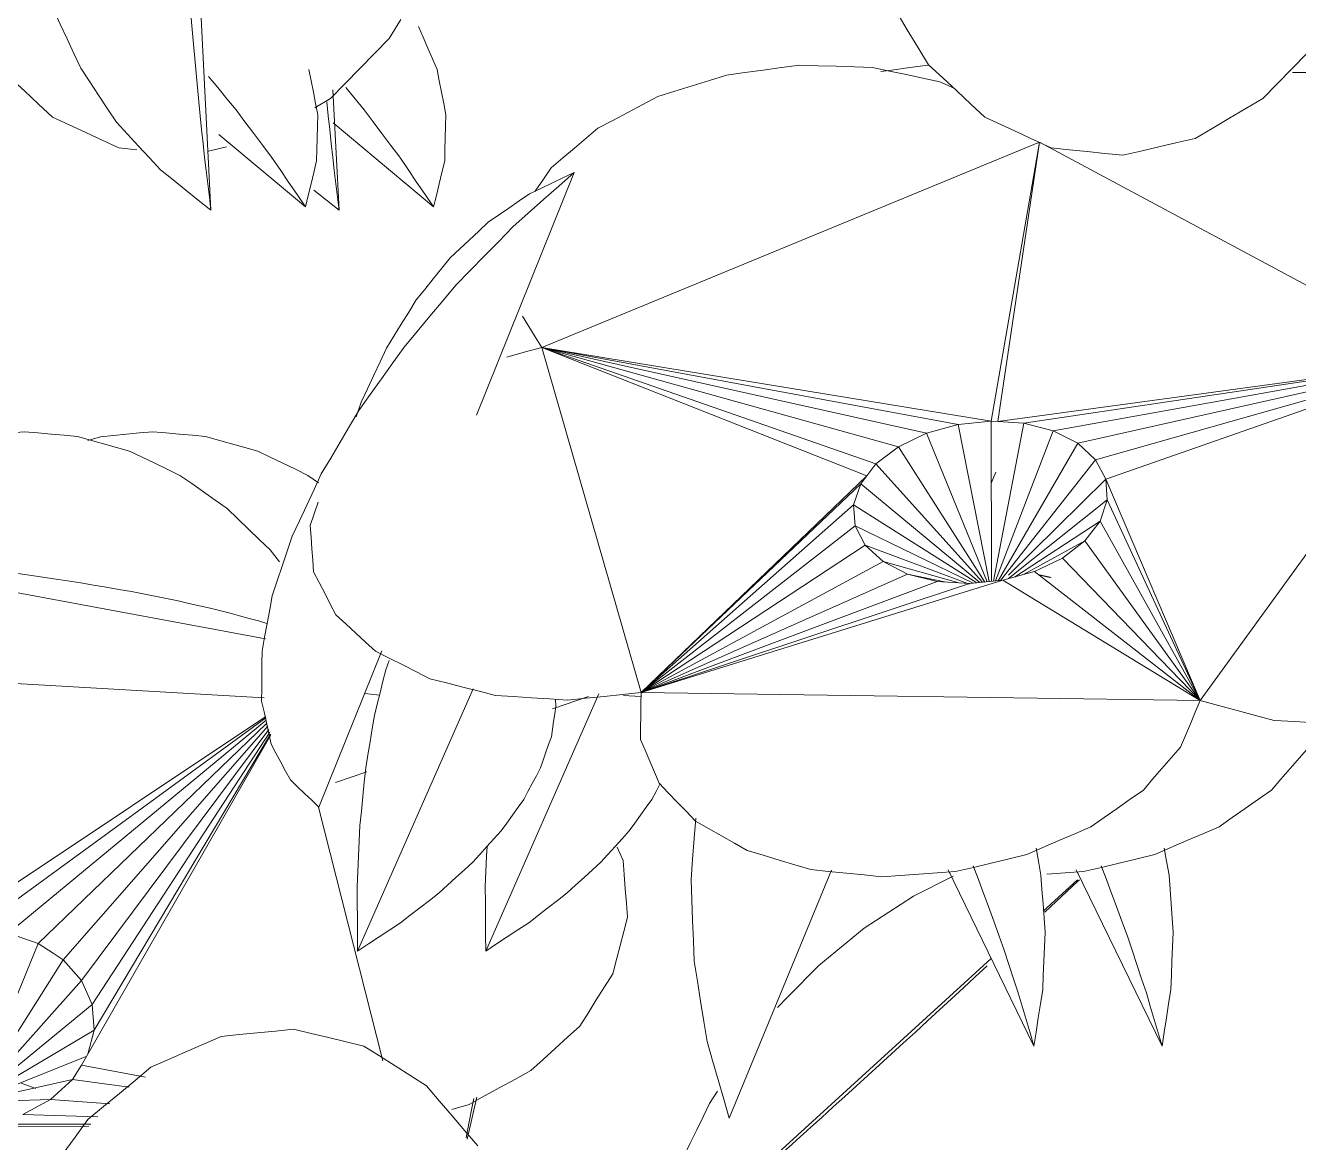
# Model space of a CAD drawing. Header units: metres. Extents: x 10.2 to 20.8, y -0.2 to 6.6.
# Drawn here: x 14.824 to 14.9077, y 0.6944 to 0.7679 of the extents above; entities that cross this region are included whole.
import ezdxf

# ---------------------------------------------------------------- set-up
doc = ezdxf.new("R2010")
doc.units = ezdxf.units.M
doc.layers.add('Importações nas famílias', color=250, linetype='Continuous', lineweight=5)
doc.layers.add('Vegetação', color=7, linetype='Continuous', lineweight=5)

# ---------------------------------------------------------------- blocks, each defined once
blk = doc.blocks.new('Planta_pergolado_12200 - plantas pergolado_skp_Component_12-V2718-Corte 3')
at = {"layer": 'Importações nas famílias'}
for p, q in [((14.811543, 0.770491), (14.810793, 0.770052)), ((14.808373, 0.768637), (14.807635, 0.768085)), ((14.820515, 0.767966), (14.81074, 0.761476)), ((14.818867, 0.767676), (14.819776, 0.768225)), ((14.810789, 0.762576), (14.811644, 0.763135)), ((14.805691, 0.758123), (14.795016, 0.751035)), ((14.795016, 0.751035), (14.795223, 0.751235))]:
    blk.add_line(p, q, dxfattribs=at)
at = {"layer": 'Importações nas famílias', "flags": 128}
for points in [[(14.81831, 0.773028), (14.817524, 0.772784), (14.816649, 0.772513), (14.815773, 0.772241), (14.814898, 0.771969)], [(14.814898, 0.771969), (14.814059, 0.7716), (14.81322, 0.77123), (14.812381, 0.770861), (14.811543, 0.770491)], [(14.822503, 0.769873), (14.823388, 0.770393), (14.824272, 0.770912), (14.825153, 0.77143)], [(14.81075, 0.770028), (14.809958, 0.769564), (14.809165, 0.7691), (14.808373, 0.768637)], [(14.815219, 0.765412), (14.816131, 0.765978), (14.817043, 0.766544), (14.817955, 0.76711), (14.818867, 0.767676)], [(14.811644, 0.763135), (14.812537, 0.763704), (14.813431, 0.764274), (14.814325, 0.764843), (14.815219, 0.765412)], [(14.799785, 0.760267), (14.799259, 0.759489), (14.798733, 0.758711), (14.798207, 0.757933)], [(14.798207, 0.757933), (14.797764, 0.757095), (14.797321, 0.756258), (14.796878, 0.755421), (14.796435, 0.754584)], [(14.802174, 0.75675), (14.802891, 0.757251), (14.803609, 0.757751), (14.804326, 0.758252)], [(14.799683, 0.754938), (14.800306, 0.755391), (14.800928, 0.755844), (14.801551, 0.756297), (14.802174, 0.75675)], [(14.796435, 0.754584), (14.796081, 0.753697), (14.795726, 0.75281), (14.795371, 0.751922), (14.795016, 0.751035)], [(14.797629, 0.753357), (14.798143, 0.753753), (14.798656, 0.754148), (14.799169, 0.754543), (14.799683, 0.754938)], [(14.796062, 0.752046), (14.796454, 0.752374), (14.796846, 0.752702), (14.797238, 0.75303), (14.797629, 0.753357)], [(14.795278, 0.751288), (14.795539, 0.751541), (14.7958, 0.751794), (14.796062, 0.752046)]]:
    blk.add_lwpolyline(points, dxfattribs=at)
blk = doc.blocks.new('Planta_pergolado_12200 - plantas pergolado_skp_Component_16-V2722-Corte 3')
blk.add_blockref('Planta_pergolado_12200 - plantas pergolado_skp_Component_12-V2718-Corte 3', (0, 0))
blk = doc.blocks.new('Planta_pergolado_12200 - plantas pergolado_skp_Component_12-V2745-Corte 3')
at = {"layer": 'Importações nas famílias'}
blk.add_line((14.858517, 0.811985), (14.856086, 0.814013), dxfattribs=at)
at = {"layer": 'Importações nas famílias', "flags": 128}
for points in [[(14.856086, 0.814013), (14.855904, 0.813257), (14.855722, 0.812502), (14.855539, 0.811746), (14.855357, 0.81099)], [(14.857984, 0.813831), (14.85751, 0.813876), (14.857035, 0.813922), (14.856561, 0.813967), (14.856086, 0.814013)], [(14.859012, 0.813557), (14.858498, 0.813694), (14.857984, 0.813831)], [(14.855357, 0.81099), (14.855338, 0.810232), (14.855319, 0.809475)]]:
    blk.add_lwpolyline(points, dxfattribs=at)
blk = doc.blocks.new('Planta_pergolado_12200 - plantas pergolado_skp_Component_12-V2746-Corte 3')
at = {"layer": 'Importações nas famílias'}
for p, q in [((14.83441, 0.791048), (14.834301, 0.793211)), ((14.833847, 0.791807), (14.833841, 0.792703)), ((14.836195, 0.755732), (14.835317, 0.773112))]:
    blk.add_line(p, q, dxfattribs=at)
at = {"layer": 'Importações nas famílias', "flags": 128}
for points in [[(14.824168, 0.779423), (14.82414, 0.778352), (14.824113, 0.777282)], [(14.824113, 0.777282), (14.824248, 0.776221), (14.824383, 0.775161), (14.824519, 0.7741), (14.824654, 0.773039)], [(14.824654, 0.773039), (14.824949, 0.772013), (14.825245, 0.770987), (14.82554, 0.769961), (14.825836, 0.768935)], [(14.834725, 0.77055), (14.834658, 0.771538), (14.83459, 0.772527), (14.834529, 0.773435)], [(14.835038, 0.766653), (14.83496, 0.767627), (14.834882, 0.768601), (14.834803, 0.769575), (14.834725, 0.77055)], [(14.825836, 0.768935), (14.826284, 0.767968), (14.826732, 0.767), (14.827181, 0.766033), (14.827629, 0.765065)], [(14.83539, 0.762856), (14.835302, 0.763806), (14.835214, 0.764755), (14.835126, 0.765704), (14.835038, 0.766653)], [(14.827629, 0.765065), (14.82822, 0.764179), (14.828811, 0.763293), (14.829401, 0.762407), (14.829992, 0.761521)], [(14.835777, 0.759203), (14.83568, 0.760116), (14.835583, 0.76103), (14.835486, 0.761943), (14.83539, 0.762856)], [(14.829992, 0.761521), (14.830712, 0.760737), (14.831431, 0.759954), (14.832151, 0.75917), (14.83287, 0.758386)], [(14.836195, 0.755732), (14.83609, 0.7566), (14.835986, 0.757468), (14.835881, 0.758335), (14.835777, 0.759203)], [(14.83287, 0.758386), (14.833701, 0.757722), (14.834533, 0.757059), (14.835364, 0.756396), (14.836195, 0.755732)]]:
    blk.add_lwpolyline(points, dxfattribs=at)
blk = doc.blocks.new('Planta_pergolado_12200 - plantas pergolado_skp_Component_16-V2748-Corte 3')
for name in ['Planta_pergolado_12200 - plantas pergolado_skp_Component_12-V2745-Corte 3', 'Planta_pergolado_12200 - plantas pergolado_skp_Component_12-V2746-Corte 3']:
    blk.add_blockref(name, (0, 0))
blk = doc.blocks.new('Planta_pergolado_12200 - plantas pergolado_skp_Component_12-V2773-Corte 3')
at = {"layer": 'Importações nas famílias'}
for p, q in [((14.893167, 0.711701), (14.890915, 0.709647)), ((14.891035, 0.709578), (14.891784, 0.710276)), ((14.887507, 0.70654), (14.865057, 0.686073)), ((14.869499, 0.697818), (14.868984, 0.696999))]:
    blk.add_line(p, q, dxfattribs=at)
at = {"layer": 'Importações nas famílias', "flags": 128}
for points in [[(14.884999, 0.71195), (14.884134, 0.711511), (14.883268, 0.711072), (14.882403, 0.710634)], [(14.891784, 0.710276), (14.892486, 0.710935), (14.893187, 0.711593), (14.893302, 0.711701)], [(14.882403, 0.710634), (14.881591, 0.710105), (14.880779, 0.709577), (14.879967, 0.709048), (14.879155, 0.70852)], [(14.879155, 0.70852), (14.878406, 0.707907), (14.877656, 0.707295), (14.876907, 0.706683), (14.876157, 0.70607)], [(14.876157, 0.70607), (14.875479, 0.705381), (14.874801, 0.704692), (14.874122, 0.704002), (14.873444, 0.703313)], [(14.885674, 0.704602), (14.886453, 0.705322), (14.887231, 0.706043)], [(14.882515, 0.701694), (14.883305, 0.702421), (14.884094, 0.703148), (14.884884, 0.703875), (14.885674, 0.704602)], [(14.879384, 0.698831), (14.880167, 0.699547), (14.880949, 0.700262), (14.881732, 0.700978), (14.882515, 0.701694)], [(14.876355, 0.696079), (14.877112, 0.696767), (14.877869, 0.697455), (14.878627, 0.698143), (14.879384, 0.698831)], [(14.868984, 0.696999), (14.86856, 0.696127), (14.868136, 0.695255), (14.867712, 0.694384), (14.867288, 0.693512)], [(14.8735, 0.693502), (14.874214, 0.694146), (14.874927, 0.69479), (14.875641, 0.695434), (14.876355, 0.696079)], [(14.867288, 0.693512), (14.866959, 0.692598), (14.866631, 0.691684), (14.866302, 0.690771), (14.865974, 0.689857)], [(14.870884, 0.691162), (14.871538, 0.691747), (14.872192, 0.692332), (14.872846, 0.692917), (14.8735, 0.693502)], [(14.868571, 0.689113), (14.869149, 0.689626), (14.869728, 0.690138), (14.870306, 0.69065), (14.870884, 0.691162)], [(14.865974, 0.689857), (14.865745, 0.688911), (14.865515, 0.687965), (14.865286, 0.687019), (14.865057, 0.686073)], [(14.866613, 0.687404), (14.867102, 0.687831), (14.867592, 0.688258), (14.868081, 0.688686), (14.868571, 0.689113)], [(14.865057, 0.686073), (14.865446, 0.686406), (14.865835, 0.686738), (14.866224, 0.687071), (14.866613, 0.687404)]]:
    blk.add_lwpolyline(points, dxfattribs=at)
blk = doc.blocks.new('Planta_pergolado_12200 - plantas pergolado_skp_Component_12-V2774-Corte 3')
at = {"layer": 'Importações nas famílias', "flags": 128}
blk.add_lwpolyline([(14.823709, 0.698336), (14.824198, 0.698163), (14.824687, 0.697989)], dxfattribs=at)
blk = doc.blocks.new('Planta_pergolado_12200 - plantas pergolado_skp_Component_12-V2775-Corte 3')
at = {"layer": 'Importações nas famílias'}
for p, q in [((14.853677, 0.697415), (14.853042, 0.694645)), ((14.853354, 0.696689), (14.853481, 0.697334))]:
    blk.add_line(p, q, dxfattribs=at)
at = {"layer": 'Importações nas famílias', "flags": 128}
blk.add_lwpolyline([(14.852982, 0.694737), (14.853163, 0.695687), (14.853354, 0.696689)], dxfattribs=at)
blk = doc.blocks.new('Planta_pergolado_12200 - plantas pergolado_skp_Component_17-V2776-Corte 3')
at = {"layer": 'Importações nas famílias'}
for p, q in [((14.839684, 0.723661), (14.818572, 0.724894)), ((14.846324, 0.723963), (14.847298, 0.723845)), ((14.818539, 0.708267), (14.839804, 0.722443)), ((14.839813, 0.722347), (14.820726, 0.70845)), ((14.839828, 0.722197), (14.822873, 0.708191)), ((14.839843, 0.721984), (14.824833, 0.707507)), ((14.839931, 0.721797), (14.826474, 0.706445)), ((14.840138, 0.721228), (14.827682, 0.699515)), ((14.840006, 0.72159), (14.827683, 0.705077)), ((14.840072, 0.721409), (14.828377, 0.703497)), ((14.840118, 0.721282), (14.828511, 0.701812)), ((14.843266, 0.716488), (14.847495, 0.69981)), ((14.862907, 0.713854), (14.863292, 0.712978)), ((14.824833, 0.707507), (14.820579, 0.697105)), ((14.822873, 0.708191), (14.824833, 0.707507)), ((14.824833, 0.707507), (14.825817, 0.706871)), ((14.825817, 0.706871), (14.826474, 0.706445)), ((14.820579, 0.697105), (14.826474, 0.706445)), ((14.826474, 0.706445), (14.827683, 0.705077)), ((14.827683, 0.705077), (14.820579, 0.697105)), ((14.827683, 0.705077), (14.828377, 0.703497)), ((14.828377, 0.703497), (14.820579, 0.697105)), ((14.828377, 0.703497), (14.828511, 0.701812)), ((14.820579, 0.697105), (14.828511, 0.701812)), ((14.828511, 0.701812), (14.828103, 0.700249)), ((14.828027, 0.700118), (14.820579, 0.697105)), ((14.827682, 0.699515), (14.827095, 0.698585)), ((14.827682, 0.699515), (14.831882, 0.698723)), ((14.820579, 0.697105), (14.827095, 0.698585)), ((14.827095, 0.698585), (14.825643, 0.697264)), ((14.827095, 0.698585), (14.830825, 0.698062)), ((14.820579, 0.697105), (14.825643, 0.697264)), ((14.825643, 0.697264), (14.823816, 0.696263)), ((14.825643, 0.697264), (14.829541, 0.696977)), ((14.853176, 0.696936), (14.852024, 0.696596)), ((14.823816, 0.696263), (14.828747, 0.696126)), ((14.828162, 0.695499), (14.819551, 0.695466)), ((14.828286, 0.695632), (14.821738, 0.695649))]:
    blk.add_line(p, q, dxfattribs=at)
at = {"layer": 'Importações nas famílias', "flags": 128}
for points in [[(14.863292, 0.712978), (14.863366, 0.712044), (14.863439, 0.71111), (14.863513, 0.710175), (14.863587, 0.709241)], [(14.863587, 0.709241), (14.863345, 0.708312), (14.863102, 0.707383), (14.86286, 0.706455), (14.862618, 0.705526)], [(14.862618, 0.705526), (14.862075, 0.704666), (14.861533, 0.703806), (14.860991, 0.702946), (14.860449, 0.702086)], [(14.860449, 0.702086), (14.859644, 0.701354), (14.858839, 0.700621), (14.858033, 0.699889), (14.857228, 0.699156)], [(14.857228, 0.699156), (14.856215, 0.698601), (14.855202, 0.698046), (14.854189, 0.697491), (14.853176, 0.696936)]]:
    blk.add_lwpolyline(points, dxfattribs=at)
blk = doc.blocks.new('Planta_pergolado_12200 - plantas pergolado_skp_Component_16-V2777-Corte 3')
for name in ['Planta_pergolado_12200 - plantas pergolado_skp_Component_17-V2776-Corte 3', 'Planta_pergolado_12200 - plantas pergolado_skp_Component_12-V2773-Corte 3', 'Planta_pergolado_12200 - plantas pergolado_skp_Component_12-V2774-Corte 3', 'Planta_pergolado_12200 - plantas pergolado_skp_Component_12-V2775-Corte 3']:
    blk.add_blockref(name, (0, 0))
blk = doc.blocks.new('Planta_pergolado_12200 - plantas pergolado_skp_Component_12-V2778-Corte 3')
at = {"layer": 'Importações nas famílias'}
blk.add_line((14.844619, 0.755732), (14.844219, 0.763647), dxfattribs=at)
at = {"layer": 'Importações nas famílias', "flags": 128}
for points in [[(14.8442, 0.759203), (14.844103, 0.760116), (14.844007, 0.76103), (14.84391, 0.761943), (14.843813, 0.762856)], [(14.844619, 0.755732), (14.844514, 0.7566), (14.844409, 0.757468), (14.844305, 0.758335), (14.8442, 0.759203)], [(14.842956, 0.757059), (14.843787, 0.756396), (14.844619, 0.755732)]]:
    blk.add_lwpolyline(points, dxfattribs=at)
blk = doc.blocks.new('Planta_pergolado_12200 - plantas pergolado_skp_Component_16-V2781-Corte 3')
blk.add_blockref('Planta_pergolado_12200 - plantas pergolado_skp_Component_12-V2778-Corte 3', (0, 0))
blk = doc.blocks.new('Planta_pergolado_12200 - plantas pergolado_skp_-V2818-Corte 3')
for name in ['Planta_pergolado_12200 - plantas pergolado_skp_Component_16-V2781-Corte 3', 'Planta_pergolado_12200 - plantas pergolado_skp_Component_16-V2748-Corte 3', 'Planta_pergolado_12200 - plantas pergolado_skp_Component_16-V2722-Corte 3', 'Planta_pergolado_12200 - plantas pergolado_skp_Component_16-V2777-Corte 3']:
    blk.add_blockref(name, (0, 0))
blk = doc.blocks.new('Planta_pergolado_12200 - plantas pergolado_skp_Component_12-V2819-Corte 3')
at = {"layer": 'Importações nas famílias'}
blk.add_line((14.836723, 0.760703), (14.842413, 0.755955), dxfattribs=at)
at = {"layer": 'Importações nas famílias', "flags": 128}
for points in [[(14.83604, 0.764535), (14.836643, 0.763801), (14.837246, 0.763068), (14.837848, 0.762334)], [(14.843219, 0.762009), (14.843074, 0.762751), (14.84293, 0.763493), (14.842785, 0.764235), (14.84264, 0.764977)], [(14.837848, 0.762334), (14.838432, 0.761555), (14.839015, 0.760776), (14.839599, 0.759997), (14.840182, 0.759218)], [(14.843142, 0.758978), (14.843161, 0.759736), (14.84318, 0.760493), (14.843199, 0.761251), (14.843219, 0.762009)], [(14.840182, 0.759218), (14.84074, 0.758402), (14.841297, 0.757587), (14.841855, 0.756771), (14.842413, 0.755955)], [(14.842413, 0.755955), (14.842595, 0.756711), (14.842777, 0.757467), (14.84296, 0.758222), (14.843142, 0.758978)]]:
    blk.add_lwpolyline(points, dxfattribs=at)
blk = doc.blocks.new('Planta_pergolado_12200 - plantas pergolado_skp_Component_12-V2711-Corte 3')
at = {"layer": 'Importações nas famílias'}
for p, q in [((14.62995, 0.399178), (14.661049, 0.393402)), ((14.661965, 0.398472), (14.661343, 0.399268)), ((14.660584, 0.394584), (14.661121, 0.394412))]:
    blk.add_line(p, q, dxfattribs=at)
at = {"layer": 'Importações nas famílias', "flags": 128}
for points in [[(14.645202, 0.407031), (14.644343, 0.406946), (14.643484, 0.406862), (14.642624, 0.406778), (14.641765, 0.406693)], [(14.648677, 0.406713), (14.647808, 0.406793), (14.64694, 0.406872), (14.646071, 0.406951), (14.645202, 0.407031)], [(14.641765, 0.406693), (14.640935, 0.406447), (14.640106, 0.406201), (14.639276, 0.405955), (14.638446, 0.405709)], [(14.652107, 0.405748), (14.651249, 0.40599), (14.650392, 0.406231), (14.649534, 0.406472), (14.648677, 0.406713)], [(14.638446, 0.405709), (14.637665, 0.405307), (14.636884, 0.404905), (14.636103, 0.404503), (14.635323, 0.404101)], [(14.655412, 0.404159), (14.654586, 0.404556), (14.65376, 0.404954), (14.652933, 0.405351), (14.652107, 0.405748)], [(14.635323, 0.404101), (14.634609, 0.403552), (14.633895, 0.403004), (14.633182, 0.402455), (14.632468, 0.401907)], [(14.658515, 0.401982), (14.65774, 0.402526), (14.656964, 0.40307), (14.656188, 0.403614), (14.655412, 0.404159)], [(14.632468, 0.401907), (14.631839, 0.401224), (14.631209, 0.400542), (14.630579, 0.39986), (14.62995, 0.399178)], [(14.661343, 0.399268), (14.660636, 0.399947), (14.659929, 0.400625), (14.659222, 0.401303), (14.658515, 0.401982)], [(14.62995, 0.399178), (14.63094, 0.399104), (14.63193, 0.39903), (14.632921, 0.398956), (14.633911, 0.398882)], [(14.633911, 0.398882), (14.634891, 0.398792), (14.63587, 0.398701), (14.63685, 0.398611), (14.637829, 0.398521)], [(14.637829, 0.398521), (14.638788, 0.398415), (14.639746, 0.39831), (14.640704, 0.398204), (14.641662, 0.398099)], [(14.641662, 0.398099), (14.642588, 0.397979), (14.643513, 0.397859), (14.644439, 0.39774), (14.645365, 0.39762)], [(14.645365, 0.39762), (14.646248, 0.397488), (14.647132, 0.397355), (14.648015, 0.397223), (14.648898, 0.39709)], [(14.648898, 0.39709), (14.649729, 0.396947), (14.65056, 0.396803), (14.651392, 0.396659), (14.652223, 0.396515)], [(14.652223, 0.396515), (14.652992, 0.396362), (14.653762, 0.396208), (14.654531, 0.396055), (14.655301, 0.395901)], [(14.655301, 0.395901), (14.656, 0.39574), (14.656699, 0.395578), (14.657399, 0.395417), (14.658098, 0.395255)], [(14.658098, 0.395255), (14.65872, 0.395088), (14.659341, 0.39492), (14.659963, 0.394752), (14.660584, 0.394584)]]:
    blk.add_lwpolyline(points, dxfattribs=at)
blk = doc.blocks.new('Planta_pergolado_12200 - plantas pergolado_skp_Component_12-V2712-Corte 3')
at = {"layer": 'Importações nas famílias'}
for p, q in [((14.707567, 0.378481), (14.707856, 0.377761)), ((14.711576, 0.366627), (14.70593, 0.378231))]:
    blk.add_line(p, q, dxfattribs=at)
at = {"layer": 'Importações nas famílias', "flags": 128}
for points in [[(14.712036, 0.377869), (14.711866, 0.3788), (14.711712, 0.379641)], [(14.707856, 0.377761), (14.708216, 0.376786), (14.708575, 0.375812), (14.708935, 0.374838), (14.709294, 0.373864)], [(14.7123, 0.374106), (14.712234, 0.375047), (14.712168, 0.375988), (14.712102, 0.376929), (14.712036, 0.377869)], [(14.709294, 0.373864), (14.709607, 0.372929), (14.709919, 0.371993), (14.710232, 0.371058), (14.710544, 0.370123)], [(14.712147, 0.370345), (14.712185, 0.371285), (14.712224, 0.372226), (14.712262, 0.373166), (14.7123, 0.374106)], [(14.710544, 0.370123), (14.710802, 0.369249), (14.71106, 0.368375), (14.711318, 0.367501), (14.711576, 0.366627)], [(14.711576, 0.366627), (14.711719, 0.367556), (14.711861, 0.368486), (14.712004, 0.369415), (14.712147, 0.370345)]]:
    blk.add_lwpolyline(points, dxfattribs=at)
blk = doc.blocks.new('Planta_pergolado_12200 - plantas pergolado_skp_Component_12-V2713-Corte 3')
at = {"layer": 'Importações nas famílias'}
for p, q in [((14.669175, 0.391994), (14.668948, 0.391368)), ((14.667098, 0.372879), (14.674692, 0.390133)), ((14.68014, 0.388971), (14.680113, 0.389452))]:
    blk.add_line(p, q, dxfattribs=at)
at = {"layer": 'Importações nas famílias', "flags": 128}
for points in [[(14.668948, 0.391368), (14.668761, 0.390617), (14.668574, 0.389866), (14.668387, 0.389115), (14.6682, 0.388364)], [(14.679838, 0.386974), (14.679913, 0.387473), (14.679989, 0.387972), (14.680064, 0.388472), (14.68014, 0.388971)], [(14.6682, 0.388364), (14.668058, 0.387505), (14.667915, 0.386646), (14.667772, 0.385788), (14.66763, 0.384929)], [(14.67913, 0.384927), (14.679307, 0.385439), (14.679484, 0.385951), (14.679661, 0.386462), (14.679838, 0.386974)], [(14.66763, 0.384929), (14.667535, 0.383982), (14.66744, 0.383036), (14.667346, 0.382089), (14.667251, 0.381143)], [(14.678024, 0.382854), (14.678301, 0.383372), (14.678577, 0.38389), (14.678854, 0.384409), (14.67913, 0.384927)], [(14.676532, 0.380776), (14.676905, 0.381295), (14.677278, 0.381815), (14.677651, 0.382334), (14.678024, 0.382854)], [(14.667251, 0.381143), (14.667206, 0.380131), (14.667162, 0.379119), (14.667117, 0.378106), (14.667072, 0.377094)], [(14.674671, 0.378716), (14.675137, 0.379231), (14.675602, 0.379746), (14.676067, 0.380261), (14.676532, 0.380776)], [(14.672462, 0.376699), (14.673014, 0.377204), (14.673566, 0.377708), (14.674119, 0.378212), (14.674671, 0.378716)], [(14.667072, 0.377094), (14.667079, 0.376041), (14.667085, 0.374987), (14.667091, 0.373933), (14.667098, 0.372879)], [(14.669928, 0.374746), (14.670561, 0.375235), (14.671195, 0.375723), (14.671828, 0.376211), (14.672462, 0.376699)], [(14.667098, 0.372879), (14.667805, 0.373346), (14.668513, 0.373813), (14.66922, 0.37428), (14.669928, 0.374746)]]:
    blk.add_lwpolyline(points, dxfattribs=at)
blk = doc.blocks.new('Planta_pergolado_12200 - plantas pergolado_skp_Component_17-V2820-Corte 3')
at = {"layer": 'Importações nas famílias'}
for p, q in [((14.907312, 0.76479), (14.908516, 0.764793)), ((14.88412, 0.764178), (14.885056, 0.76376)), ((14.890687, 0.760214), (14.85795, 0.746711)), ((14.887503, 0.74186), (14.890687, 0.760214)), ((14.890687, 0.760214), (14.887933, 0.741832)), ((14.917442, 0.745864), (14.890687, 0.760214)), ((14.883239, 0.741064), (14.85795, 0.746711)), ((14.85795, 0.746711), (14.885321, 0.741637)), ((14.881399, 0.740182), (14.85795, 0.746711)), ((14.879926, 0.73905), (14.85795, 0.746711)), ((14.879324, 0.738268), (14.85795, 0.746711)), ((14.85795, 0.746711), (14.887503, 0.74186)), ((14.864474, 0.724016), (14.85795, 0.746711)), ((14.887933, 0.741832), (14.917442, 0.745864)), ((14.889637, 0.74172), (14.917442, 0.745864)), ((14.891578, 0.741226), (14.917442, 0.745864)), ((14.893192, 0.74041), (14.917442, 0.745864)), ((14.894369, 0.73933), (14.917442, 0.745864)), ((14.895031, 0.738058), (14.917442, 0.745864)), ((14.917442, 0.745864), (14.901242, 0.723493)), ((14.885321, 0.741637), (14.887503, 0.74186)), ((14.887513, 0.731325), (14.887503, 0.74186)), ((14.887503, 0.74186), (14.887933, 0.741832)), ((14.887651, 0.73134), (14.889637, 0.74172)), ((14.887933, 0.741832), (14.889637, 0.74172)), ((14.889637, 0.74172), (14.891578, 0.741226)), ((14.881399, 0.740182), (14.883239, 0.741064)), ((14.883239, 0.741064), (14.885321, 0.741637)), ((14.887236, 0.731297), (14.883239, 0.741064)), ((14.887375, 0.731311), (14.885321, 0.741637)), ((14.887795, 0.731354), (14.891578, 0.741226)), ((14.891578, 0.741226), (14.893192, 0.74041)), ((14.879926, 0.73905), (14.881399, 0.740182)), ((14.887089, 0.731282), (14.881399, 0.740182)), ((14.887949, 0.73137), (14.893192, 0.74041)), ((14.893192, 0.74041), (14.894369, 0.73933)), ((14.888118, 0.731388), (14.894369, 0.73933)), ((14.894369, 0.73933), (14.895031, 0.738058)), ((14.879324, 0.738268), (14.879926, 0.73905)), ((14.886931, 0.731266), (14.879926, 0.73905)), ((14.864474, 0.724016), (14.879324, 0.738268)), ((14.864474, 0.724016), (14.878921, 0.737746)), ((14.878453, 0.736358), (14.878921, 0.737746)), ((14.878921, 0.737746), (14.879324, 0.738268)), ((14.878921, 0.737746), (14.886755, 0.731248)), ((14.888643, 0.731737), (14.895031, 0.738058)), ((14.901242, 0.723493), (14.895031, 0.738058)), ((14.895131, 0.736681), (14.895031, 0.738058)), ((14.888643, 0.731518), (14.895131, 0.736681)), ((14.894662, 0.735293), (14.895131, 0.736681)), ((14.895131, 0.736681), (14.901242, 0.723493)), ((14.864474, 0.724016), (14.878453, 0.736358)), ((14.886554, 0.731227), (14.878453, 0.736358)), ((14.878553, 0.734981), (14.878453, 0.736358)), ((14.889036, 0.731615), (14.894662, 0.735293)), ((14.893658, 0.733989), (14.894662, 0.735293)), ((14.894662, 0.735293), (14.901242, 0.723493)), ((14.864474, 0.724016), (14.878553, 0.734981)), ((14.879214, 0.733709), (14.878553, 0.734981)), ((14.878553, 0.734981), (14.886315, 0.731203)), ((14.864474, 0.724016), (14.879214, 0.733709)), ((14.880392, 0.732629), (14.879214, 0.733709)), ((14.879214, 0.733709), (14.88608, 0.731153)), ((14.889623, 0.731777), (14.893658, 0.733989)), ((14.892185, 0.732857), (14.893658, 0.733989)), ((14.901242, 0.723493), (14.893658, 0.733989)), ((14.864474, 0.724016), (14.880392, 0.732629)), ((14.885365, 0.731226), (14.880392, 0.732629)), ((14.881039, 0.732302), (14.880392, 0.732629)), ((14.890715, 0.732152), (14.892185, 0.732857)), ((14.901242, 0.723493), (14.892185, 0.732857)), ((14.864474, 0.724016), (14.882006, 0.731813)), ((14.882006, 0.731813), (14.881039, 0.732302)), ((14.883946, 0.731319), (14.882006, 0.731813)), ((14.882006, 0.731813), (14.884436, 0.731287)), ((14.890345, 0.731975), (14.888263, 0.731402)), ((14.890715, 0.732152), (14.890345, 0.731975)), ((14.890345, 0.731975), (14.901242, 0.723493)), ((14.888263, 0.731402), (14.864474, 0.724016)), ((14.864474, 0.724016), (14.883946, 0.731319)), ((14.864474, 0.724016), (14.88608, 0.731179)), ((14.88608, 0.731179), (14.883946, 0.731319)), ((14.888263, 0.731402), (14.88608, 0.731179)), ((14.888263, 0.731402), (14.901242, 0.723493)), ((14.864474, 0.724016), (14.901242, 0.723493))]:
    blk.add_line(p, q, dxfattribs=at)
at = {"layer": 'Importações nas famílias', "flags": 128}
for points in [[(14.870105, 0.764616), (14.871311, 0.76478), (14.872516, 0.764943), (14.873721, 0.765107), (14.874927, 0.765271)], [(14.874927, 0.765271), (14.876122, 0.765234), (14.877317, 0.765197), (14.878512, 0.765159), (14.879707, 0.765122)], [(14.865571, 0.7632), (14.866704, 0.763554), (14.867838, 0.763908), (14.868972, 0.764262), (14.870105, 0.764616)], [(14.879707, 0.765122), (14.88081, 0.764886), (14.881913, 0.76465), (14.883017, 0.764414), (14.88412, 0.764178)], [(14.861632, 0.761121), (14.862617, 0.761641), (14.863602, 0.76216), (14.864586, 0.76268), (14.865571, 0.7632)], [(14.858559, 0.75852), (14.859327, 0.75917), (14.860096, 0.75982), (14.860864, 0.760471), (14.861632, 0.761121)], [(14.857503, 0.756964), (14.857559, 0.757047), (14.858059, 0.757783), (14.858559, 0.75852)], [(14.85795, 0.746711), (14.857524, 0.747399), (14.857097, 0.748086), (14.856671, 0.748774)], [(14.855642, 0.746076), (14.856796, 0.746394), (14.85795, 0.746711)], [(14.84272, 0.735005), (14.84298, 0.735774), (14.843239, 0.736544)], [(14.842942, 0.731952), (14.842886, 0.732715), (14.842831, 0.733478), (14.842776, 0.734242), (14.84272, 0.735005)], [(14.844408, 0.729131), (14.844042, 0.729836), (14.843675, 0.730542), (14.843308, 0.731247), (14.842942, 0.731952)], [(14.84702, 0.726735), (14.846367, 0.727334), (14.845714, 0.727933), (14.845061, 0.728532), (14.844408, 0.729131)], [(14.850599, 0.724927), (14.849705, 0.725379), (14.84881, 0.725831), (14.847915, 0.726283), (14.84702, 0.726735)], [(14.854902, 0.723831), (14.853826, 0.724105), (14.85275, 0.724379), (14.851675, 0.724653), (14.850599, 0.724927)], [(14.859634, 0.72352), (14.858451, 0.723598), (14.857268, 0.723675), (14.856085, 0.723753), (14.854902, 0.723831)], [(14.864474, 0.724016), (14.863264, 0.723892), (14.862054, 0.723768), (14.860844, 0.723644), (14.859634, 0.72352)], [(14.864442, 0.720941), (14.86445, 0.72171), (14.864458, 0.722479), (14.864466, 0.723248), (14.864474, 0.724016)], [(14.901242, 0.723493), (14.900921, 0.722729), (14.900599, 0.721964), (14.900278, 0.7212), (14.899957, 0.720436)], [(14.906104, 0.722188), (14.904889, 0.722514), (14.903673, 0.72284), (14.902457, 0.723167), (14.901242, 0.723493)], [(14.911517, 0.721886), (14.910164, 0.721962), (14.908811, 0.722037), (14.907458, 0.722112), (14.906104, 0.722188)], [(14.865665, 0.718058), (14.865359, 0.718779), (14.865053, 0.7195), (14.864748, 0.72022), (14.864442, 0.720941)], [(14.899957, 0.720436), (14.899344, 0.719728), (14.898732, 0.71902), (14.898119, 0.718312), (14.897507, 0.717605)], [(14.86806, 0.715563), (14.867461, 0.716187), (14.866862, 0.716811), (14.866264, 0.717434), (14.865665, 0.718058)], [(14.897507, 0.717605), (14.896645, 0.717002), (14.895783, 0.716399), (14.894921, 0.715796), (14.894059, 0.715193)], [(14.871463, 0.713626), (14.870612, 0.71411), (14.869761, 0.714595), (14.86891, 0.715079), (14.86806, 0.715563)], [(14.894059, 0.715193), (14.893006, 0.714736), (14.891953, 0.714279), (14.8909, 0.713822), (14.889847, 0.713364)], [(14.875643, 0.71238), (14.874598, 0.712691), (14.873553, 0.713003), (14.872508, 0.713315), (14.871463, 0.713626)], [(14.889847, 0.713364), (14.888675, 0.713084), (14.887503, 0.712804), (14.886331, 0.712524), (14.885159, 0.712244)], [(14.880314, 0.711908), (14.879146, 0.712026), (14.877978, 0.712144), (14.87681, 0.712262), (14.875643, 0.71238)], [(14.885159, 0.712244), (14.883948, 0.71216), (14.882736, 0.712076), (14.881525, 0.711992), (14.880314, 0.711908)]]:
    blk.add_lwpolyline(points, dxfattribs=at)
blk = doc.blocks.new('Planta_pergolado_12200 - plantas pergolado_skp_Component_16-V2821-Corte 3')
for name, p in [('Planta_pergolado_12200 - plantas pergolado_skp_Component_17-V2820-Corte 3', (0, 0)), ('Planta_pergolado_12200 - plantas pergolado_skp_Component_12-V2819-Corte 3', (0, 0)), ('Planta_pergolado_12200 - plantas pergolado_skp_Component_12-V2711-Corte 3', (0.17874, 0.33414)), ('Planta_pergolado_12200 - plantas pergolado_skp_Component_12-V2713-Corte 3', (0.17874, 0.33414)), ('Planta_pergolado_12200 - plantas pergolado_skp_Component_12-V2712-Corte 3', (0.17874, 0.33414))]:
    blk.add_blockref(name, p)
blk = doc.blocks.new('Planta_pergolado_12200 - plantas pergolado_skp_Component_12-V2857-Corte 3')
at = {"layer": 'Importações nas famílias'}
blk.add_line((14.844224, 0.761473), (14.850836, 0.755955), dxfattribs=at)
at = {"layer": 'Importações nas famílias', "flags": 128}
for points in [[(14.851064, 0.764977), (14.850759, 0.765686), (14.850454, 0.766395), (14.85015, 0.767104), (14.849845, 0.767813)], [(14.851642, 0.762009), (14.851498, 0.762751), (14.851353, 0.763493), (14.851209, 0.764235), (14.851064, 0.764977)], [(14.845066, 0.763801), (14.845669, 0.763068), (14.846272, 0.762334)], [(14.846272, 0.762334), (14.846855, 0.761555), (14.847439, 0.760776), (14.848022, 0.759997), (14.848606, 0.759218)], [(14.851565, 0.758978), (14.851585, 0.759736), (14.851604, 0.760493), (14.851623, 0.761251), (14.851642, 0.762009)], [(14.848606, 0.759218), (14.849163, 0.758402), (14.849721, 0.757587), (14.850278, 0.756771), (14.850836, 0.755955)], [(14.850836, 0.755955), (14.851018, 0.756711), (14.851201, 0.757467), (14.851383, 0.758222), (14.851565, 0.758978)]]:
    blk.add_lwpolyline(points, dxfattribs=at)
blk = doc.blocks.new('Planta_pergolado_12200 - plantas pergolado_skp_Component_12-V2762-Corte 3')
at = {"layer": 'Importações nas famílias'}
for p, q in [((14.650189, 0.406693), (14.649359, 0.406447)), ((14.664533, 0.40367), (14.663836, 0.404159))]:
    blk.add_line(p, q, dxfattribs=at)
at = {"layer": 'Importações nas famílias', "flags": 128}
for points in [[(14.653626, 0.407031), (14.652767, 0.406946), (14.651907, 0.406862), (14.651048, 0.406778), (14.650189, 0.406693)], [(14.6571, 0.406713), (14.656232, 0.406793), (14.655363, 0.406872), (14.654494, 0.406951), (14.653626, 0.407031)], [(14.66053, 0.405748), (14.659673, 0.40599), (14.658815, 0.406231), (14.657958, 0.406472), (14.6571, 0.406713)], [(14.663836, 0.404159), (14.663009, 0.404556), (14.662183, 0.404954), (14.661357, 0.405351), (14.66053, 0.405748)]]:
    blk.add_lwpolyline(points, dxfattribs=at)
blk = doc.blocks.new('Planta_pergolado_12200 - plantas pergolado_skp_Component_12-V2763-Corte 3')
at = {"layer": 'Importações nas famílias'}
blk.add_line((14.675521, 0.372879), (14.68297, 0.389802), dxfattribs=at)
at = {"layer": 'Importações nas famílias', "flags": 128}
for points in [[(14.686448, 0.382854), (14.686724, 0.383372), (14.687001, 0.38389)], [(14.684956, 0.380776), (14.685329, 0.381295), (14.685702, 0.381815), (14.686075, 0.382334), (14.686448, 0.382854)], [(14.683095, 0.378716), (14.68356, 0.379231), (14.684025, 0.379746), (14.684491, 0.380261), (14.684956, 0.380776)], [(14.675613, 0.379746), (14.675585, 0.379119), (14.67554, 0.378106), (14.675496, 0.377094)], [(14.680885, 0.376699), (14.681437, 0.377204), (14.68199, 0.377708), (14.682542, 0.378212), (14.683095, 0.378716)], [(14.675496, 0.377094), (14.675502, 0.376041), (14.675509, 0.374987), (14.675515, 0.373933), (14.675521, 0.372879)], [(14.678351, 0.374746), (14.678985, 0.375235), (14.679618, 0.375723), (14.680252, 0.376211), (14.680885, 0.376699)], [(14.675521, 0.372879), (14.676229, 0.373346), (14.676936, 0.373813), (14.677644, 0.37428), (14.678351, 0.374746)]]:
    blk.add_lwpolyline(points, dxfattribs=at)
blk = doc.blocks.new('Planta_pergolado_12200 - plantas pergolado_skp_Component_17-V2858-Corte 3')
at = {"layer": 'Importações nas famílias'}
for p, q in [((14.925866, 0.745864), (14.920246, 0.748878)), ((14.920621, 0.745148), (14.925866, 0.745864)), ((14.92076, 0.745103), (14.925866, 0.745864)), ((14.92107, 0.745004), (14.925866, 0.745864)), ((14.92147, 0.744876), (14.925866, 0.745864)), ((14.921895, 0.74474), (14.925866, 0.745864)), ((14.922282, 0.744616), (14.925866, 0.745864)), ((14.925866, 0.745864), (14.924457, 0.743919)), ((14.8906, 0.731776), (14.891377, 0.731608)), ((14.891441, 0.731556), (14.890613, 0.731767)), ((14.864471, 0.723755), (14.863325, 0.723831))]:
    blk.add_line(p, q, dxfattribs=at)
at = {"layer": 'Importações nas famílias', "flags": 128}
for points in [[(14.880243, 0.764849), (14.88094, 0.764943), (14.882145, 0.765107), (14.88335, 0.765271)], [(14.910171, 0.764449), (14.910927, 0.764577), (14.912125, 0.76478)], [(14.912125, 0.76478), (14.913328, 0.764783), (14.914532, 0.764787), (14.915736, 0.76479), (14.91694, 0.764793)], [(14.91694, 0.764793), (14.918067, 0.764596), (14.919195, 0.764399), (14.920323, 0.764202), (14.921451, 0.764005)], [(14.921451, 0.764005), (14.922426, 0.763621), (14.923402, 0.763237), (14.924377, 0.762853), (14.925352, 0.762469)], [(14.925352, 0.762469), (14.926108, 0.761924), (14.926864, 0.76138), (14.92762, 0.760835), (14.928376, 0.760291)], [(14.928376, 0.760291), (14.928861, 0.759622), (14.929347, 0.758954), (14.929832, 0.758286), (14.930317, 0.757618)], [(14.930317, 0.757618), (14.930499, 0.756872), (14.930681, 0.756126), (14.930862, 0.75538), (14.931044, 0.754634)], [(14.931044, 0.754634), (14.930909, 0.75386), (14.930775, 0.753087), (14.93064, 0.752314), (14.930505, 0.75154)], [(14.930505, 0.75154), (14.930064, 0.750793), (14.929622, 0.750045), (14.929181, 0.749297), (14.928739, 0.748549)], [(14.928739, 0.748549), (14.928021, 0.747878), (14.927303, 0.747207), (14.926584, 0.746535), (14.925866, 0.745864)], [(14.925866, 0.745864), (14.927133, 0.745609), (14.9284, 0.745354), (14.929667, 0.745099), (14.930935, 0.744844)], [(14.930935, 0.744844), (14.931989, 0.744356), (14.933043, 0.743867), (14.934097, 0.743379), (14.935152, 0.742891)], [(14.935152, 0.742891), (14.935903, 0.742211), (14.936654, 0.741531), (14.937405, 0.740852), (14.938157, 0.740172)], [(14.938157, 0.740172), (14.938541, 0.739359), (14.938925, 0.738546), (14.939309, 0.737733), (14.939693, 0.73692)], [(14.939693, 0.73692), (14.939677, 0.736043), (14.939661, 0.735166), (14.939645, 0.734289), (14.939629, 0.733412)], [(14.939629, 0.733412), (14.939214, 0.732546), (14.938799, 0.73168), (14.938385, 0.730814), (14.93797, 0.729948)], [(14.93797, 0.729948), (14.937192, 0.729167), (14.936414, 0.728386), (14.935636, 0.727605), (14.934858, 0.726824)], [(14.934858, 0.726824), (14.933784, 0.726195), (14.932709, 0.725566), (14.931634, 0.724937), (14.93056, 0.724308)], [(14.93056, 0.724308), (14.92928, 0.723884), (14.928, 0.723461), (14.926721, 0.723037), (14.925441, 0.722614)], [(14.925441, 0.722614), (14.924066, 0.722432), (14.922691, 0.72225), (14.921316, 0.722068), (14.919941, 0.721886)], [(14.909023, 0.721964), (14.908702, 0.7212), (14.90838, 0.720436)], [(14.919941, 0.721886), (14.918588, 0.721962), (14.917234, 0.722037), (14.915881, 0.722112), (14.914528, 0.722188)], [(14.90838, 0.720436), (14.907768, 0.719728), (14.907155, 0.71902), (14.906543, 0.718312), (14.90593, 0.717605)], [(14.90593, 0.717605), (14.905068, 0.717002), (14.904206, 0.716399), (14.903344, 0.715796), (14.902482, 0.715193)], [(14.902482, 0.715193), (14.901429, 0.714736), (14.900376, 0.714279), (14.899323, 0.713822), (14.89827, 0.713364)], [(14.89827, 0.713364), (14.897098, 0.713084), (14.895926, 0.712804), (14.894754, 0.712524), (14.893582, 0.712244)], [(14.893582, 0.712244), (14.892371, 0.71216), (14.89116, 0.712076)]]:
    blk.add_lwpolyline(points, dxfattribs=at)
blk = doc.blocks.new('Planta_pergolado_12200 - plantas pergolado_skp_Component_16-V2859-Corte 3')
for name, p in [('Planta_pergolado_12200 - plantas pergolado_skp_Component_12-V2857-Corte 3', (0, 0)), ('Planta_pergolado_12200 - plantas pergolado_skp_Component_17-V2858-Corte 3', (0, 0)), ('Planta_pergolado_12200 - plantas pergolado_skp_Component_12-V2762-Corte 3', (0.17874, 0.33414)), ('Planta_pergolado_12200 - plantas pergolado_skp_Component_12-V2763-Corte 3', (0.17874, 0.33414)), ('Planta_pergolado_12200 - plantas pergolado_skp_Component_12-V2712-Corte 3', (0.187163, 0.33414))]:
    blk.add_blockref(name, p)
blk = doc.blocks.new('Planta_pergolado_12200 - plantas pergolado_skp_-V2896-Corte 3')
at = {"layer": 'Importações nas famílias'}
for p, q in [((14.861021, 0.723748), (14.858655, 0.722945)), ((14.846456, 0.718804), (14.844377, 0.718099))]:
    blk.add_line(p, q, dxfattribs=at)
for name in ['Planta_pergolado_12200 - plantas pergolado_skp_Component_16-V2859-Corte 3', 'Planta_pergolado_12200 - plantas pergolado_skp_Component_16-V2821-Corte 3']:
    blk.add_blockref(name, (0, 0))
blk = doc.blocks.new('Planta_pergolado_12200 - plantas pergolado_skp_-V3106-Corte 3')
for name in ['Planta_pergolado_12200 - plantas pergolado_skp_-V2896-Corte 3', 'Planta_pergolado_12200 - plantas pergolado_skp_-V2818-Corte 3']:
    blk.add_blockref(name, (0, 0))
blk = doc.blocks.new('Planta_pergolado_12200 - plantas pergolado_skp_Component_17-V3221-Corte 3')
at = {"layer": 'Importações nas famílias', "flags": 128}
for points in [[(14.880587, 0.769913), (14.881286, 0.768758), (14.881986, 0.767603), (14.882686, 0.766448), (14.883385, 0.765294)], [(14.905367, 0.763071), (14.906334, 0.764057), (14.9073, 0.765043), (14.908267, 0.76603), (14.909234, 0.767016)], [(14.883385, 0.765294), (14.884311, 0.764434), (14.885237, 0.763573), (14.886163, 0.762713), (14.887089, 0.761853)], [(14.900907, 0.760456), (14.902022, 0.76111), (14.903137, 0.761763), (14.904252, 0.762417), (14.905367, 0.763071)], [(14.887089, 0.761853), (14.888178, 0.761346), (14.889268, 0.760839), (14.890357, 0.760332), (14.891446, 0.759826)], [(14.896159, 0.759349), (14.897346, 0.759626), (14.898533, 0.759902), (14.89972, 0.760179), (14.900907, 0.760456)], [(14.891446, 0.759826), (14.892624, 0.759706), (14.893803, 0.759587), (14.894981, 0.759468), (14.896159, 0.759349)]]:
    blk.add_lwpolyline(points, dxfattribs=at)
blk = doc.blocks.new('Planta_pergolado_12200 - plantas pergolado_skp_Component_16-V3222-Corte 3')
blk.add_blockref('Planta_pergolado_12200 - plantas pergolado_skp_Component_17-V3221-Corte 3', (0, 0))
blk = doc.blocks.new('Planta_pergolado_12200 - plantas pergolado_skp_Component_12-V3164-Corte 3')
at = {"layer": 'Importações nas famílias'}
for p, q in [((14.709069, 0.404367), (14.708767, 0.403637)), ((14.698268, 0.378192), (14.691541, 0.361889))]:
    blk.add_line(p, q, dxfattribs=at)
at = {"layer": 'Importações nas famílias', "flags": 128}
for points in [[(14.689022, 0.377592), (14.68913, 0.378931), (14.689239, 0.380271), (14.689347, 0.38161)], [(14.68923, 0.372212), (14.689178, 0.373557), (14.689126, 0.374902), (14.689074, 0.376247), (14.689022, 0.377592)], [(14.690077, 0.366937), (14.689865, 0.368256), (14.689653, 0.369575), (14.689442, 0.370893), (14.68923, 0.372212)], [(14.691541, 0.361889), (14.691175, 0.363151), (14.690809, 0.364413), (14.690443, 0.365675), (14.690077, 0.366937)]]:
    blk.add_lwpolyline(points, dxfattribs=at)
blk = doc.blocks.new('Planta_pergolado_12200 - plantas pergolado_skp_Component_12-V3223-Corte 3')
at = {"layer": 'Importações nas famílias'}
for p, q in [((14.860074, 0.758206), (14.853659, 0.742263)), ((14.846077, 0.743107), (14.845744, 0.742138)), ((14.847426, 0.726771), (14.843289, 0.716488))]:
    blk.add_line(p, q, dxfattribs=at)
at = {"layer": 'Importações nas famílias', "flags": 128}
for points in [[(14.856055, 0.754649), (14.85706, 0.755538), (14.858064, 0.756428), (14.859069, 0.757317), (14.860074, 0.758206)], [(14.860074, 0.758206), (14.859343, 0.757858), (14.858612, 0.75751), (14.857881, 0.757163), (14.85715, 0.756815)], [(14.85715, 0.756815), (14.856469, 0.756346), (14.855788, 0.755878), (14.855106, 0.755409), (14.854425, 0.754941)], [(14.854425, 0.754941), (14.853801, 0.754357), (14.853177, 0.753773), (14.852553, 0.753189), (14.851929, 0.752605)], [(14.8523, 0.750797), (14.853239, 0.75176), (14.854177, 0.752723), (14.855116, 0.753686), (14.856055, 0.754649)], [(14.851929, 0.752605), (14.851369, 0.751912), (14.85081, 0.751219), (14.85025, 0.750525), (14.84969, 0.749832)], [(14.848896, 0.746739), (14.849747, 0.747753), (14.850598, 0.748768), (14.851449, 0.749782), (14.8523, 0.750797)], [(14.84969, 0.749832), (14.8492, 0.749038), (14.848711, 0.748244), (14.848221, 0.747449), (14.847732, 0.746655)], [(14.845923, 0.74257), (14.846666, 0.743612), (14.847409, 0.744654), (14.848153, 0.745697), (14.848896, 0.746739)], [(14.847732, 0.746655), (14.847318, 0.745768), (14.846905, 0.744881), (14.846491, 0.743994), (14.846077, 0.743107)], [(14.843451, 0.73839), (14.844069, 0.739435), (14.844687, 0.74048), (14.845305, 0.741525), (14.845923, 0.74257)], [(14.841538, 0.734295), (14.842016, 0.735318), (14.842495, 0.736342), (14.842973, 0.737366), (14.843451, 0.73839)], [(14.840229, 0.730381), (14.840556, 0.731359), (14.840884, 0.732338), (14.841211, 0.733316), (14.841538, 0.734295)], [(14.839554, 0.726741), (14.839723, 0.727651), (14.839892, 0.728561), (14.84006, 0.729471), (14.840229, 0.730381)], [(14.83953, 0.72346), (14.839536, 0.724281), (14.839542, 0.725101), (14.839548, 0.725921), (14.839554, 0.726741)], [(14.840157, 0.720615), (14.84, 0.721327), (14.839843, 0.722038), (14.839687, 0.722749), (14.83953, 0.72346)], [(14.841419, 0.718273), (14.841104, 0.718859), (14.840788, 0.719444), (14.840472, 0.72003), (14.840157, 0.720615)], [(14.843289, 0.716488), (14.842821, 0.716935), (14.842354, 0.717381), (14.841887, 0.717827), (14.841419, 0.718273)]]:
    blk.add_lwpolyline(points, dxfattribs=at)
blk = doc.blocks.new('Planta_pergolado_12200 - plantas pergolado_skp_Component_17-V3226-Corte 3')
at = {"layer": 'Importações nas famílias', "flags": 128}
for points in [[(14.84163, 0.70188), (14.840437, 0.701761), (14.839243, 0.701642), (14.83805, 0.701523), (14.836857, 0.701404)], [(14.846238, 0.700773), (14.845086, 0.70105), (14.843934, 0.701327), (14.842782, 0.701604), (14.84163, 0.70188)], [(14.836857, 0.701404), (14.835703, 0.700897), (14.83455, 0.70039), (14.833397, 0.699883), (14.832244, 0.699376)], [(14.850368, 0.698158), (14.849335, 0.698812), (14.848303, 0.699466), (14.847271, 0.70012), (14.846238, 0.700773)], [(14.832244, 0.699376), (14.831209, 0.698516), (14.830175, 0.697656), (14.82914, 0.696796), (14.828105, 0.695936)], [(14.853737, 0.694213), (14.852894, 0.6952), (14.852052, 0.696186), (14.85121, 0.697172), (14.850368, 0.698158)], [(14.828105, 0.695936), (14.82726, 0.694781), (14.826415, 0.693626), (14.825569, 0.692471), (14.824724, 0.691317)]]:
    blk.add_lwpolyline(points, dxfattribs=at)
blk = doc.blocks.new('Planta_pergolado_12200 - plantas pergolado_skp_Component_16-V3227-Corte 3')
for name, p in [('Planta_pergolado_12200 - plantas pergolado_skp_Component_12-V3223-Corte 3', (0, 0)), ('Planta_pergolado_12200 - plantas pergolado_skp_Component_12-V3164-Corte 3', (0.17874, 0.33414)), ('Planta_pergolado_12200 - plantas pergolado_skp_Component_17-V3226-Corte 3', (0, 0))]:
    blk.add_blockref(name, p)
blk = doc.blocks.new('Planta_pergolado_12200 - plantas pergolado_skp_Component_17-V3236-Corte 3')
at = {"layer": 'Importações nas famílias'}
for p, q in [((14.847925, 0.767016), (14.848677, 0.768267)), ((14.843016, 0.76246), (14.844058, 0.763071)), ((14.830137, 0.759826), (14.831315, 0.759706)), ((14.836037, 0.759626), (14.837224, 0.759902))]:
    blk.add_line(p, q, dxfattribs=at)
at = {"layer": 'Importações nas famílias', "flags": 128}
for points in [[(14.844058, 0.763071), (14.845025, 0.764057), (14.845991, 0.765043), (14.846958, 0.76603), (14.847925, 0.767016)], [(14.822076, 0.765294), (14.823002, 0.764434), (14.823928, 0.763573), (14.824854, 0.762713), (14.82578, 0.761853)], [(14.82578, 0.761853), (14.826869, 0.761346), (14.827958, 0.760839), (14.829048, 0.760332), (14.830137, 0.759826)]]:
    blk.add_lwpolyline(points, dxfattribs=at)
blk = doc.blocks.new('Planta_pergolado_12200 - plantas pergolado_skp_Component_16-V3237-Corte 3')
blk.add_blockref('Planta_pergolado_12200 - plantas pergolado_skp_Component_17-V3236-Corte 3', (0, 0))
blk = doc.blocks.new('Planta_pergolado_12200 - plantas pergolado_skp_-V3240-Corte 3')
for name in ['Planta_pergolado_12200 - plantas pergolado_skp_Component_16-V3237-Corte 3', 'Planta_pergolado_12200 - plantas pergolado_skp_Component_16-V3222-Corte 3', 'Planta_pergolado_12200 - plantas pergolado_skp_Component_16-V3227-Corte 3']:
    blk.add_blockref(name, (0, 0))
blk = doc.blocks.new('Planta_pergolado_12200 - plantas pergolado_skp_-V3241-Corte 3')
blk.add_blockref('Planta_pergolado_12200 - plantas pergolado_skp_-V3240-Corte 3', (0, 0))
blk = doc.blocks.new('Planta_pergolado_12200 - plantas pergolado_skp_-V3437-Corte 3')
blk.add_blockref('Planta_pergolado_12200 - plantas pergolado_skp_-V3241-Corte 3', (0, 0))
blk = doc.blocks.new('Planta_pergolado_12200 - Planta_pergolado_12200-V5114-Corte 3')
for name in ['Planta_pergolado_12200 - plantas pergolado_skp_-V3437-Corte 3', 'Planta_pergolado_12200 - plantas pergolado_skp_-V3106-Corte 3']:
    blk.add_blockref(name, (0, 0))

msp = doc.modelspace()

# ---------------------------------------------------------------- block references
at = {"layer": 'Vegetação', "color": 250}
msp.add_blockref('Planta_pergolado_12200 - Planta_pergolado_12200-V5114-Corte 3', (0, 0), dxfattribs=at)

doc.saveas('drawing.dxf')
